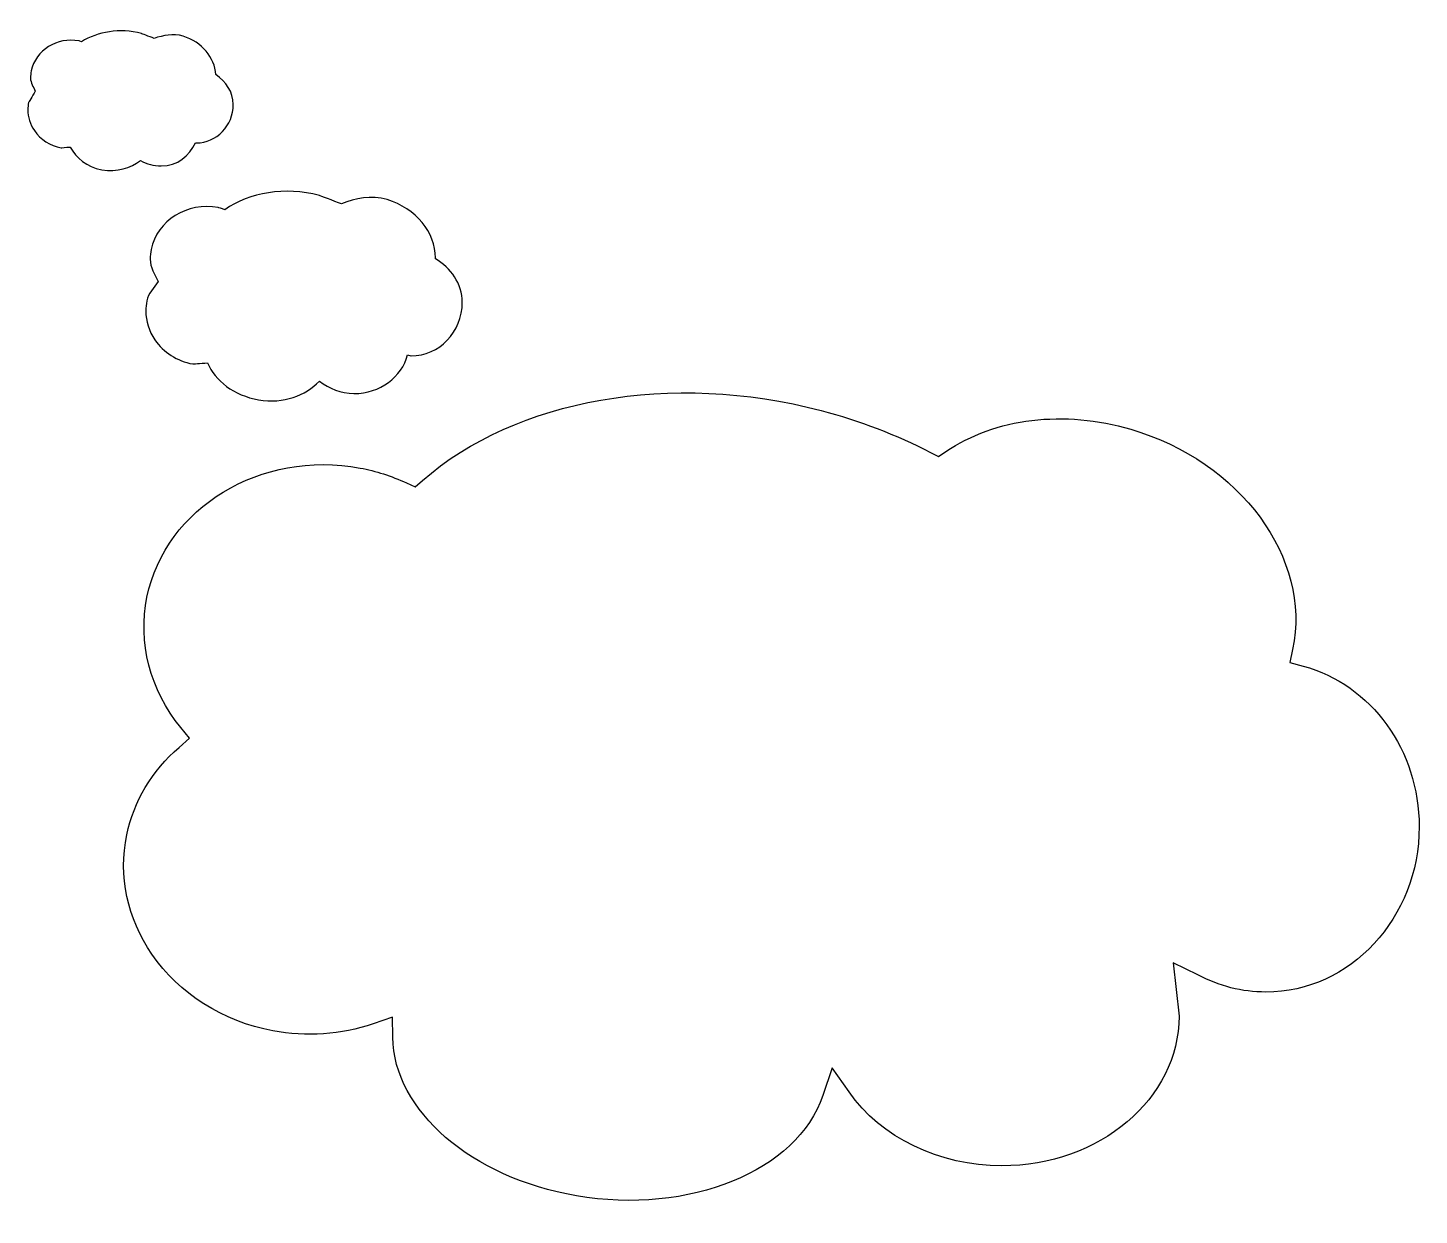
# Model space of a CAD drawing. Header units: centimetres. Extents: x -8.1 to 8.1, y -7 to 6.8.
import ezdxf

# ---------------------------------------------------------------- set-up
doc = ezdxf.new("R2010")
doc.units = ezdxf.units.CM
doc.header["$MEASUREMENT"] = 0
doc.layers.add('Camada 1', color=7, linetype='Continuous')

msp = doc.modelspace()

# ---------------------------------------------------------------- linework, layer by layer
at = {"layer": 'Camada 1'}
for points, knots in [([(-7.2167, 5.17536), (-7.39355, 5.20568), (-7.5106, 5.31236), (-7.58267, 5.43762), (-7.58267, 5.43762), (-7.6336, 5.434), (-7.68763, 5.43034), (-7.68763, 5.43034), (-7.68763, 5.43034), (-7.81463, 5.45397), (-7.92792, 5.52625), (-7.99817, 5.62857), (-7.99817, 5.62857), (-8.04884, 5.70177), (-8.07498, 5.78564), (-8.07498, 5.87092), (-8.07498, 5.87092), (-8.07498, 5.89889), (-8.07204, 5.92712), (-8.06617, 5.95551), (-8.06617, 5.95551), (-8.06617, 5.95551), (-8.02611, 6.02287), (-7.98851, 6.08635), (-7.98851, 6.08635), (-8.0092, 6.13723), (-8.04373, 6.18435), (-8.04373, 6.23872), (-8.04373, 6.23872), (-8.04373, 6.26626), (-8.04093, 6.29423), (-8.03513, 6.32161), (-8.03513, 6.32161), (-7.9856, 6.56175), (-7.7365, 6.71761), (-7.47977, 6.66938), (-7.47977, 6.66938), (-7.47977, 6.66938), (-7.46215, 6.6638), (-7.45231, 6.66057), (-7.45231, 6.66057), (-7.26128, 6.77842), (-7.00953, 6.82189), (-6.75548, 6.75521), (-6.75548, 6.75521), (-6.75548, 6.75521), (-6.66901, 6.72208), (-6.608, 6.69859), (-6.608, 6.69859), (-6.5024, 6.73579), (-6.38911, 6.75899), (-6.27267, 6.72502), (-6.27267, 6.72502), (-6.05145, 6.65975), (-5.90733, 6.47509), (-5.8918, 6.27909), (-5.8918, 6.27909), (-5.77689, 6.19829), (-5.69003, 6.08086), (-5.69003, 5.93103), (-5.69003, 5.93103), (-5.69003, 5.68584), (-5.88302, 5.4865), (-6.12045, 5.4865), (-6.12045, 5.4865), (-6.12045, 5.4865), (-6.12871, 5.48888), (-6.12945, 5.48888), (-6.12945, 5.48888), (-6.20076, 5.33876), (-6.33479, 5.21869), (-6.52757, 5.21869), (-6.52757, 5.21869), (-6.61451, 5.21869), (-6.69532, 5.24287), (-6.76675, 5.282), (-6.76675, 5.282), (-6.88337, 5.1938), (-7.04154, 5.14514), (-7.2167, 5.17536)], [0, 0, 0, 0, 0.04761905, 0.04761905, 0.04761905, 0.04761905, 0.0952381, 0.0952381, 0.0952381, 0.0952381, 0.14285714, 0.14285714, 0.14285714, 0.14285714, 0.19047619, 0.19047619, 0.19047619, 0.19047619, 0.23809524, 0.23809524, 0.23809524, 0.23809524, 0.28571429, 0.28571429, 0.28571429, 0.28571429, 0.33333333, 0.33333333, 0.33333333, 0.33333333, 0.38095238, 0.38095238, 0.38095238, 0.38095238, 0.42857143, 0.42857143, 0.42857143, 0.42857143, 0.47619048, 0.47619048, 0.47619048, 0.47619048, 0.52380952, 0.52380952, 0.52380952, 0.52380952, 0.57142857, 0.57142857, 0.57142857, 0.57142857, 0.61904762, 0.61904762, 0.61904762, 0.61904762, 0.66666667, 0.66666667, 0.66666667, 0.66666667, 0.71428571, 0.71428571, 0.71428571, 0.71428571, 0.76190476, 0.76190476, 0.76190476, 0.76190476, 0.80952381, 0.80952381, 0.80952381, 0.80952381, 0.85714286, 0.85714286, 0.85714286, 0.85714286, 0.9047619, 0.9047619, 0.9047619, 0.9047619, 1, 1, 1, 1]), ([(-5.39562, 2.50542), (-5.68301, 2.55503), (-5.90396, 2.7246), (-5.98818, 2.93288), (-5.98818, 2.93288), (-6.07465, 2.92658), (-6.16159, 2.92058), (-6.16159, 2.92058), (-6.16159, 2.92058), (-6.34108, 2.95413), (-6.50057, 3.05562), (-6.5994, 3.19987), (-6.5994, 3.19987), (-6.66965, 3.30163), (-6.70613, 3.41781), (-6.70613, 3.53592), (-6.70613, 3.53592), (-6.70613, 3.57492), (-6.70208, 3.61418), (-6.69404, 3.65305), (-6.69404, 3.65305), (-6.67621, 3.7396), (-6.61451, 3.80653), (-6.5609, 3.8767), (-6.5609, 3.8767), (-6.60345, 3.961), (-6.65504, 4.04363), (-6.65504, 4.13573), (-6.65504, 4.13573), (-6.65504, 4.17417), (-6.6512, 4.21275), (-6.64329, 4.25093), (-6.64329, 4.25093), (-6.57439, 4.58531), (-6.2249, 4.80237), (-5.86391, 4.73488), (-5.86391, 4.73488), (-5.86362, 4.73488), (-5.82552, 4.72258), (-5.78774, 4.71056), (-5.78774, 4.71056), (-5.49837, 4.91072), (-5.09525, 4.98258), (-4.69033, 4.87619), (-4.69033, 4.87619), (-4.69033, 4.87619), (-4.52526, 4.8133), (-4.43286, 4.77763), (-4.43286, 4.77763), (-4.27252, 4.84737), (-4.0903, 4.88219), (-3.90544, 4.82769), (-3.90544, 4.82769), (-3.57072, 4.729), (-3.34288, 4.44608), (-3.34288, 4.15308), (-3.34288, 4.15308), (-3.34288, 4.14916), (-3.34399, 4.14567), (-3.34399, 4.14205), (-3.34399, 4.14205), (-3.16585, 4.03302), (-3.03226, 3.8576), (-3.03226, 3.63408), (-3.03226, 3.63408), (-3.03226, 3.29229), (-3.29848, 3.01469), (-3.62614, 3.01469), (-3.62614, 3.01469), (-3.62614, 3.01469), (-3.65612, 3.0221), (-3.66646, 3.0249), (-3.66646, 3.0249), (-3.73581, 2.77064), (-3.98245, 2.5773), (-4.29011, 2.5773), (-4.29011, 2.5773), (-4.44346, 2.5773), (-4.57631, 2.63755), (-4.69095, 2.72057), (-4.69095, 2.72057), (-4.85354, 2.55548), (-5.10424, 2.45525), (-5.39562, 2.50542)], [0, 0, 0, 0, 0.04545455, 0.04545455, 0.04545455, 0.04545455, 0.09090909, 0.09090909, 0.09090909, 0.09090909, 0.13636364, 0.13636364, 0.13636364, 0.13636364, 0.18181818, 0.18181818, 0.18181818, 0.18181818, 0.22727273, 0.22727273, 0.22727273, 0.22727273, 0.27272727, 0.27272727, 0.27272727, 0.27272727, 0.31818182, 0.31818182, 0.31818182, 0.31818182, 0.36363636, 0.36363636, 0.36363636, 0.36363636, 0.40909091, 0.40909091, 0.40909091, 0.40909091, 0.45454545, 0.45454545, 0.45454545, 0.45454545, 0.5, 0.5, 0.5, 0.5, 0.54545455, 0.54545455, 0.54545455, 0.54545455, 0.59090909, 0.59090909, 0.59090909, 0.59090909, 0.63636364, 0.63636364, 0.63636364, 0.63636364, 0.68181818, 0.68181818, 0.68181818, 0.68181818, 0.72727273, 0.72727273, 0.72727273, 0.72727273, 0.77272727, 0.77272727, 0.77272727, 0.77272727, 0.81818182, 0.81818182, 0.81818182, 0.81818182, 0.86363636, 0.86363636, 0.86363636, 0.86363636, 0.90909091, 0.90909091, 0.90909091, 0.90909091, 1, 1, 1, 1]), ([(-3.83966, -4.89236), (-3.82458, -5.74882), (-2.92777, -6.52296), (-1.70736, -6.73362), (-1.70736, -6.73362), (-0.39868, -6.95854), (0.85764, -6.4475), (1.15289, -5.57004), (1.15289, -5.57004), (1.15289, -5.57004), (1.26108, -5.24809), (1.26108, -5.24809), (1.26108, -5.24809), (1.26108, -5.24809), (1.45692, -5.5281), (1.45692, -5.5281), (1.45692, -5.5281), (1.82668, -6.05761), (2.50575, -6.38612), (3.22886, -6.38612), (3.22886, -6.38612), (4.36421, -6.38612), (5.2875, -5.60637), (5.2875, -4.64744), (5.2875, -4.64744), (5.2875, -4.64744), (5.2204, -4.02861), (5.2204, -4.02861), (5.2204, -4.02861), (5.2204, -4.02861), (5.50501, -4.16741), (5.50501, -4.16741), (5.50501, -4.16741), (5.75441, -4.30118), (6.02013, -4.36913), (6.29508, -4.36913), (6.29508, -4.36913), (7.27637, -4.36913), (8.07496, -3.5072), (8.07496, -2.44762), (8.07496, -2.44762), (8.07496, -1.56613), (7.52087, -0.80038), (6.72812, -0.58596), (6.72812, -0.58596), (6.72812, -0.58596), (6.57434, -0.54416), (6.57434, -0.54416), (6.57434, -0.54416), (6.57434, -0.54416), (6.60649, -0.39139), (6.60649, -0.39139), (6.60649, -0.39139), (6.82752, 0.66528), (6.00152, 1.78732), (4.72694, 2.16335), (4.72694, 2.16335), (3.95629, 2.39065), (3.15431, 2.2935), (2.58135, 1.90406), (2.58135, 1.90406), (2.58135, 1.90406), (2.49565, 1.84577), (2.49565, 1.84577), (2.49565, 1.84577), (2.49565, 1.84577), (2.40365, 1.89358), (2.40365, 1.89358), (2.40365, 1.89358), (2.00527, 2.09948), (1.57725, 2.26331), (1.13214, 2.38047), (1.13214, 2.38047), (-0.59826, 2.83505), (-2.41457, 2.51633), (-3.4945, 1.56788), (-3.4945, 1.56788), (-3.4945, 1.56788), (-3.57872, 1.49406), (-3.57872, 1.49406), (-3.57872, 1.49406), (-3.57872, 1.49406), (-3.68138, 1.54089), (-3.68138, 1.54089), (-3.68138, 1.54089), (-3.85569, 1.62056), (-4.03611, 1.67829), (-4.2169, 1.71213), (-4.2169, 1.71213), (-5.36778, 1.9274), (-6.478, 1.25572), (-6.69176, 0.2153), (-6.69176, 0.2153), (-6.7999, -0.30947), (-6.65689, -0.86121), (-6.29896, -1.3), (-6.29896, -1.3), (-6.29896, -1.3), (-6.19789, -1.42388), (-6.19789, -1.42388), (-6.19789, -1.42388), (-6.19789, -1.42388), (-6.31949, -1.52926), (-6.31949, -1.52926), (-6.31949, -1.52926), (-6.63633, -1.8031), (-6.84628, -2.15439), (-6.92658, -2.54521), (-6.92658, -2.54521), (-7.02466, -3.02188), (-6.92079, -3.51422), (-6.63429, -3.92964), (-6.63429, -3.92964), (-6.32012, -4.38689), (-5.80802, -4.7109), (-5.22972, -4.81912), (-5.22972, -4.81912), (-4.84118, -4.89209), (-4.43944, -4.86357), (-4.0669, -4.73734), (-4.0669, -4.73734), (-4.0669, -4.73734), (-3.84367, -4.66143), (-3.84367, -4.66143), (-3.84367, -4.66143), (-3.84367, -4.66143), (-3.83966, -4.89236), (-3.83966, -4.89236)], [0, 0, 0, 0, 0.03030303, 0.03030303, 0.03030303, 0.03030303, 0.06060606, 0.06060606, 0.06060606, 0.06060606, 0.09090909, 0.09090909, 0.09090909, 0.09090909, 0.12121212, 0.12121212, 0.12121212, 0.12121212, 0.15151515, 0.15151515, 0.15151515, 0.15151515, 0.18181818, 0.18181818, 0.18181818, 0.18181818, 0.21212121, 0.21212121, 0.21212121, 0.21212121, 0.24242424, 0.24242424, 0.24242424, 0.24242424, 0.27272727, 0.27272727, 0.27272727, 0.27272727, 0.3030303, 0.3030303, 0.3030303, 0.3030303, 0.33333333, 0.33333333, 0.33333333, 0.33333333, 0.36363636, 0.36363636, 0.36363636, 0.36363636, 0.39393939, 0.39393939, 0.39393939, 0.39393939, 0.42424242, 0.42424242, 0.42424242, 0.42424242, 0.45454545, 0.45454545, 0.45454545, 0.45454545, 0.48484848, 0.48484848, 0.48484848, 0.48484848, 0.51515152, 0.51515152, 0.51515152, 0.51515152, 0.54545455, 0.54545455, 0.54545455, 0.54545455, 0.57575758, 0.57575758, 0.57575758, 0.57575758, 0.60606061, 0.60606061, 0.60606061, 0.60606061, 0.63636364, 0.63636364, 0.63636364, 0.63636364, 0.66666667, 0.66666667, 0.66666667, 0.66666667, 0.6969697, 0.6969697, 0.6969697, 0.6969697, 0.72727273, 0.72727273, 0.72727273, 0.72727273, 0.75757576, 0.75757576, 0.75757576, 0.75757576, 0.78787879, 0.78787879, 0.78787879, 0.78787879, 0.81818182, 0.81818182, 0.81818182, 0.81818182, 0.84848485, 0.84848485, 0.84848485, 0.84848485, 0.87878788, 0.87878788, 0.87878788, 0.87878788, 0.90909091, 0.90909091, 0.90909091, 0.90909091, 0.93939394, 0.93939394, 0.93939394, 0.93939394, 1, 1, 1, 1])]:
    msp.add_open_spline(points, degree=3, knots=knots, dxfattribs=at)

doc.saveas('drawing.dxf')
